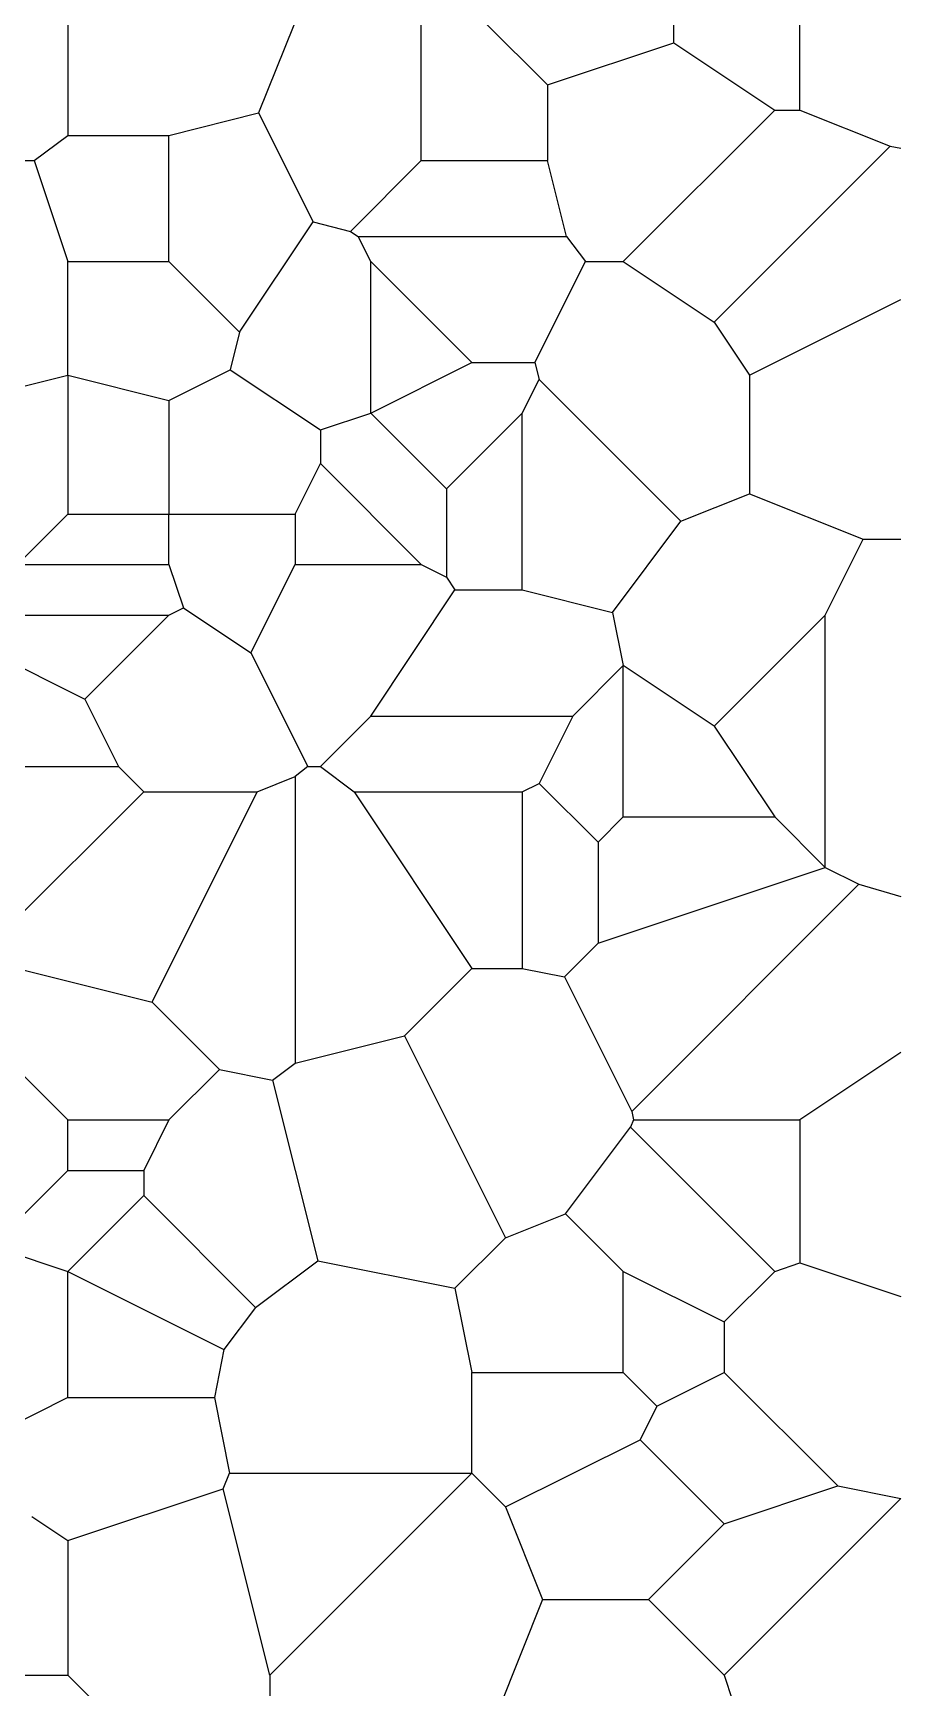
# Model space of a CAD drawing. Extents: x 0 to 238, y 0 to 198.
# Drawn here: x 192.6 to 238.1, y 45.2 to 131.9 of the extents above; entities that cross this region are included whole.
import ezdxf

# ---------------------------------------------------------------- set-up
doc = ezdxf.new("R2010")
doc.units = 0

msp = doc.modelspace()

# ---------------------------------------------------------------- linework, layer by layer
at = {"layer": 'Layer 1', "color": 8}
for points in [[(194.468505, 137.15991), (194.468505, 126.57659)], [(219.60389, 129.22242), (212.989315, 135.836995)], [(212.989315, 125.253675), (212.989315, 135.836995)], [(232.83304, 127.899505), (232.83304, 134.51408)], [(226.218465, 131.427278), (226.218465, 133.191165)], [(206.305113, 132.35564), (204.463863, 127.752514)], [(219.60389, 129.22242), (226.218465, 131.427278)], [(226.218465, 131.427278), (231.510125, 127.899505)], [(219.60389, 129.22242), (219.60389, 125.253675)], [(199.760165, 126.57659), (204.463863, 127.752514)], [(204.463863, 127.752514), (207.319679, 122.040881)], [(223.572635, 119.962015), (231.510125, 127.899505)], [(231.510125, 127.899505), (232.83304, 127.899505)], [(232.83304, 127.899505), (237.557736, 126.009626)], [(192.704618, 125.253675), (194.468505, 126.57659)], [(194.468505, 126.57659), (199.760165, 126.57659)], [(199.760165, 119.962015), (199.760165, 126.57659)], [(228.335129, 116.787019), (237.557736, 126.009626)], [(237.557736, 126.009626), (238.1247, 125.915133)], [(191.822675, 125.253675), (192.704618, 125.253675)], [(192.704618, 125.253675), (194.468505, 119.962015)], [(209.285153, 121.549513), (212.989315, 125.253675)], [(212.989315, 125.253675), (219.60389, 125.253675)], [(220.596076, 121.28493), (219.60389, 125.253675)], [(203.464327, 116.257853), (207.319679, 122.040881)], [(207.319679, 122.040881), (209.285153, 121.549513)], [(209.285153, 121.549513), (209.682028, 121.28493)], [(210.343485, 119.962015), (209.682028, 121.28493)], [(209.682028, 121.28493), (220.596076, 121.28493)], [(220.596076, 121.28493), (221.588263, 119.962015)], [(194.468505, 114.008898), (194.468505, 119.962015)], [(194.468505, 119.962015), (199.760165, 119.962015)], [(203.464327, 116.257853), (199.760165, 119.962015)], [(210.343485, 112.024525), (210.343485, 119.962015)], [(210.343485, 119.962015), (215.635145, 114.670355)], [(218.942433, 114.670355), (221.588263, 119.962015)], [(221.588263, 119.962015), (223.572635, 119.962015)], [(223.572635, 119.962015), (228.335129, 116.787019)], [(230.18721, 114.008898), (238.1247, 117.977643)], [(203.464327, 116.257853), (202.972959, 114.292379)], [(228.335129, 116.787019), (230.18721, 114.008898)], [(210.343485, 112.024525), (215.635145, 114.670355)], [(215.635145, 114.670355), (218.942433, 114.670355)], [(218.942433, 114.670355), (219.162918, 113.788412)], [(188.798869, 112.591489), (194.468505, 114.008898)], [(194.468505, 114.008898), (194.468505, 106.732865)], [(194.468505, 114.008898), (194.468505, 114.008898)], [(194.468505, 114.008898), (199.760165, 112.685983)], [(199.760165, 112.685983), (202.972959, 114.292379)], [(202.972959, 114.292379), (207.697655, 111.142582)], [(218.280975, 112.024525), (219.162918, 113.788412)], [(219.162918, 113.788412), (226.596441, 106.354889)], [(230.18721, 114.008898), (230.18721, 107.791197)], [(199.760165, 112.685983), (199.760165, 106.732865)], [(207.697655, 111.142582), (210.343485, 112.024525)], [(214.31223, 108.05578), (210.343485, 112.024525)], [(210.343485, 112.024525), (210.343485, 112.024525)], [(214.31223, 108.05578), (218.280975, 112.024525)], [(218.280975, 102.76412), (218.280975, 112.024525)], [(207.697655, 111.142582), (207.697655, 109.378695)], [(206.37474, 106.732865), (207.697655, 109.378695)], [(212.989315, 104.087035), (207.697655, 109.378695)], [(214.31223, 108.05578), (214.31223, 103.425578)], [(226.596441, 106.354889), (230.18721, 107.791197)], [(230.18721, 107.791197), (236.140328, 105.40995)], [(191.822675, 104.087035), (194.468505, 106.732865)], [(194.468505, 106.732865), (199.760165, 106.732865)], [(199.760165, 104.087035), (199.760165, 106.732865)], [(199.760165, 106.732865), (199.760165, 106.732865)], [(199.760165, 106.732865), (206.37474, 106.732865)], [(206.37474, 106.732865), (206.37474, 104.087035)], [(223.015618, 101.580459), (226.596441, 106.354889)], [(234.155955, 101.441205), (236.140328, 105.40995)], [(236.140328, 105.40995), (238.1247, 105.40995)], [(191.822675, 104.087035), (199.760165, 104.087035)], [(199.760165, 104.087035), (200.516116, 101.819181)], [(204.059639, 99.456833), (206.37474, 104.087035)], [(206.37474, 104.087035), (212.989315, 104.087035)], [(212.989315, 104.087035), (214.31223, 103.425578)], [(214.31223, 103.425578), (214.753202, 102.76412)], [(210.343485, 96.149545), (214.753202, 102.76412)], [(214.753202, 102.76412), (218.280975, 102.76412)], [(218.280975, 102.76412), (223.015618, 101.580459)], [(199.760165, 101.441205), (200.516116, 101.819181)], [(200.516116, 101.819181), (204.059639, 99.456833)], [(223.015618, 101.580459), (223.572635, 98.795375)], [(189.176845, 101.441205), (199.760165, 101.441205)], [(195.350448, 97.031488), (199.760165, 101.441205)], [(228.335129, 95.620379), (234.155955, 101.441205)], [(234.155955, 88.212055), (234.155955, 101.441205)], [(190.49976, 99.456833), (195.350448, 97.031488)], [(204.059639, 99.456833), (207.036198, 93.503715)], [(220.926805, 96.149545), (223.572635, 98.795375)], [(223.572635, 90.857885), (223.572635, 98.795375)], [(223.572635, 98.795375), (223.572635, 98.795375)], [(228.335129, 95.620379), (223.572635, 98.795375)], [(195.350448, 97.031488), (197.114335, 93.503715)], [(210.343485, 96.149545), (207.697655, 93.503715)], [(210.343485, 96.149545), (220.926805, 96.149545)], [(220.926805, 96.149545), (219.162918, 92.621772)], [(228.335129, 95.620379), (231.510125, 90.857885)], [(190.49976, 93.503715), (197.114335, 93.503715)], [(197.114335, 93.503715), (198.43725, 92.1808)], [(204.390367, 92.1808), (206.37474, 92.974549)], [(207.036198, 93.503715), (206.37474, 92.974549)], [(206.37474, 92.974549), (206.37474, 77.959464)], [(207.036198, 93.503715), (207.697655, 93.503715)], [(207.697655, 93.503715), (209.461542, 92.1808)], [(191.161218, 84.904768), (198.43725, 92.1808)], [(198.43725, 92.1808), (204.390367, 92.1808)], [(198.878222, 81.156508), (204.390367, 92.1808)], [(209.461542, 92.1808), (218.280975, 92.1808)], [(209.461542, 92.1808), (215.635145, 82.920395)], [(218.280975, 92.1808), (219.162918, 92.621772)], [(218.280975, 92.1808), (218.280975, 82.920395)], [(219.162918, 92.621772), (222.24972, 89.53497)], [(223.572635, 90.857885), (222.24972, 89.53497)], [(223.572635, 90.857885), (231.510125, 90.857885)], [(231.510125, 90.857885), (234.155955, 88.212055)], [(222.24972, 89.53497), (222.24972, 84.24331)], [(222.24972, 84.24331), (234.155955, 88.212055)], [(234.155955, 88.212055), (234.155955, 88.212055)], [(234.155955, 88.212055), (235.919842, 87.330112)], [(224.013607, 75.423877), (235.919842, 87.330112)], [(235.919842, 87.330112), (238.1247, 86.700152)], [(222.24972, 84.24331), (220.485833, 82.479423)], [(191.822675, 82.920395), (198.878222, 81.156508)], [(215.635145, 82.920395), (212.107372, 79.392622)], [(215.635145, 82.920395), (218.280975, 82.920395)], [(218.280975, 82.920395), (220.485833, 82.479423)], [(220.485833, 82.479423), (224.013607, 75.423877)], [(198.878222, 81.156508), (202.405995, 77.628735)], [(206.37474, 77.959464), (212.107372, 79.392622)], [(212.107372, 79.392622), (217.399032, 68.809302)], [(238.1247, 78.510678), (232.83304, 74.982905)], [(194.468505, 74.982905), (191.822675, 77.628735)], [(199.760165, 74.982905), (202.405995, 77.628735)], [(202.405995, 77.628735), (205.191079, 77.071718)], [(205.191079, 77.071718), (206.37474, 77.959464)], [(205.191079, 77.071718), (207.558401, 67.602432)], [(194.468505, 72.337075), (194.468505, 74.982905)], [(194.468505, 74.982905), (199.760165, 74.982905)], [(199.760165, 74.982905), (198.43725, 72.337075)], [(220.548829, 70.069221), (223.950611, 74.604929)], [(224.101801, 74.982905), (223.950611, 74.604929)], [(231.510125, 67.045415), (223.950611, 74.604929)], [(224.013607, 75.423877), (224.101801, 74.982905)], [(224.101801, 74.982905), (232.83304, 74.982905)], [(232.83304, 74.982905), (232.83304, 67.486387)], [(191.822675, 69.691245), (194.468505, 72.337075)], [(194.468505, 72.337075), (198.43725, 72.337075)], [(198.43725, 72.337075), (198.43725, 71.01416)], [(194.468505, 67.045415), (198.43725, 71.01416)], [(204.295874, 65.155536), (198.43725, 71.01416)], [(217.399032, 68.809302), (220.548829, 70.069221)], [(220.548829, 70.069221), (223.572635, 67.045415)], [(217.399032, 68.809302), (214.753202, 66.163472)], [(191.066724, 68.179342), (194.468505, 67.045415)], [(194.468505, 60.43084), (194.468505, 67.045415)], [(194.468505, 67.045415), (194.468505, 67.045415)], [(194.468505, 67.045415), (202.646525, 62.956405)], [(204.295874, 65.155536), (207.558401, 67.602432)], [(207.558401, 67.602432), (214.753202, 66.163472)], [(223.572635, 61.753755), (223.572635, 67.045415)], [(223.572635, 67.045415), (228.864295, 64.399585)], [(231.510125, 67.045415), (228.864295, 64.399585)], [(231.510125, 67.045415), (232.83304, 67.486387)], [(232.83304, 67.486387), (238.1247, 65.7225)], [(214.753202, 66.163472), (215.635145, 61.753755)], [(204.295874, 65.155536), (202.646525, 62.956405)], [(228.864295, 64.399585), (228.864295, 61.753755)], [(202.646525, 62.956405), (202.141412, 60.43084)], [(215.635145, 56.462095), (215.635145, 61.753755)], [(215.635145, 61.753755), (223.572635, 61.753755)], [(225.336522, 59.989868), (223.572635, 61.753755)], [(225.336522, 59.989868), (228.864295, 61.753755)], [(228.864295, 61.753755), (234.817413, 55.800637)], [(194.468505, 60.43084), (191.066724, 58.729949)], [(194.468505, 60.43084), (202.141412, 60.43084)], [(202.141412, 60.43084), (202.935161, 56.462095)], [(225.336522, 59.989868), (224.454578, 58.225982)], [(217.399032, 54.698208), (224.454578, 58.225982)], [(228.864295, 53.816265), (224.454578, 58.225982)], [(202.60952, 55.647993), (202.935161, 56.462095)], [(202.935161, 56.462095), (215.635145, 56.462095)], [(205.051825, 45.878775), (215.635145, 56.462095)], [(215.635145, 56.462095), (215.635145, 56.462095)], [(215.635145, 56.462095), (217.399032, 54.698208)], [(194.468505, 52.934322), (202.60952, 55.647993)], [(205.051825, 45.878775), (202.60952, 55.647993)], [(228.864295, 53.816265), (234.817413, 55.800637)], [(234.817413, 55.800637), (238.1247, 55.13918)], [(217.399032, 54.698208), (219.339307, 49.84752)], [(228.864295, 45.878775), (238.1247, 55.13918)], [(238.1247, 55.13918), (238.1247, 55.13918)], [(192.578626, 54.194241), (194.468505, 52.934322)], [(228.864295, 53.816265), (224.89555, 49.84752)], [(194.468505, 52.934322), (194.468505, 45.878775)], [(219.339307, 49.84752), (217.027687, 44.06847)], [(219.339307, 49.84752), (224.89555, 49.84752)], [(228.864295, 45.878775), (224.89555, 49.84752)], [(191.822675, 45.878775), (194.468505, 45.878775)], [(194.468505, 45.878775), (199.098708, 41.248572)], [(205.051825, 45.878775), (205.051825, 43.232945)], [(228.864295, 45.878775), (229.305267, 44.55586)]]:
    msp.add_lwpolyline(points, dxfattribs=at)

doc.saveas('drawing.dxf')
